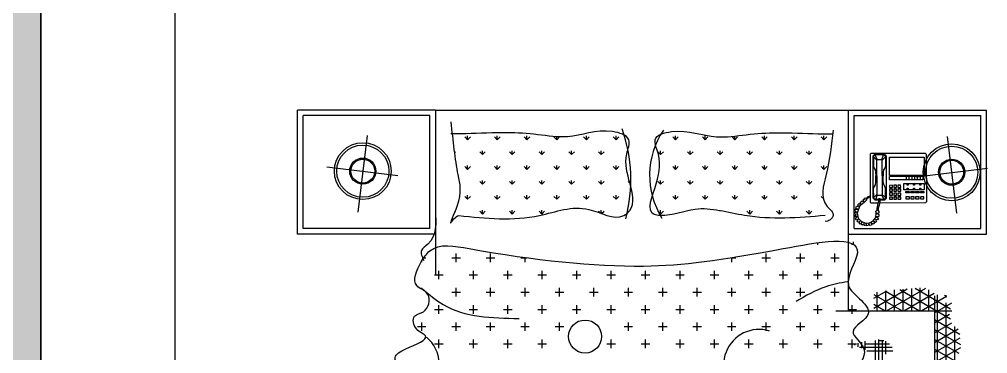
# Model space of a CAD drawing. Header units: millimetres. Extents: x 1787 to 68324, y 1435 to 30835.
# Drawn here: x 5438 to 8952, y 16277 to 17491 of the extents above; entities that cross this region are included whole.
import ezdxf

# ---------------------------------------------------------------- set-up
doc = ezdxf.new("R2010")
doc.units = ezdxf.units.MM
doc.layers.add('www.cad-blocks.net', color=7, linetype='Continuous')

# ---------------------------------------------------------------- blocks, each defined once
blk = doc.blocks.new('A$C200C7901')
for p, q in [((0, 1.8834), (0, 2.3334)), ((0.5, 2.3334), (0, 2.3334)), ((0.5, 2.3334), (0.5, 1.7369)), ((0.5, 2.3334), (0.5, 1.7369)), ((0.5, 2.3334), (2, 2.3334)), ((2, 2.3334), (2.5, 2.3334)), ((2, 1.6055), (2, 2.3334)), ((2.5, 1.8834), (2.5, 2.3334)), ((0.9943, 2.1721), (0.9842, 2.1822)), ((0.9943, 2.1721), (0.9842, 2.1822)), ((1.3176, 2.1721), (1.3075, 2.1822)), ((1.3176, 2.1721), (1.3075, 2.1822)), ((0.9943, 2.0643), (0.9842, 2.0744)), ((0.9943, 2.0643), (0.9842, 2.0744)), ((1.206, 2.0681), (1.1997, 2.0744)), ((1.206, 2.0681), (1.1997, 2.0744)), ((0.5701, 1.9635), (0.5733, 1.9666)), ((0.5701, 1.9635), (0.5733, 1.9666)), ((1.2019, 1.9645), (1.1997, 1.9666)), ((1.2019, 1.9645), (1.1997, 1.9666)), ((0.5, 1.8834), (0, 1.8834)), ((2, 1.8834), (2.5, 1.8834)), ((2.0129, 1.8445), (2.0129, 1.849)), ((2.0129, 1.8445), (2.0129, 1.849)), ((2.0171, 1.8467), (2.0171, 1.8556)), ((2.0171, 1.8467), (2.0171, 1.8556)), ((0.458, 1.7977), (0.466, 1.7977)), ((0.458, 1.7977), (0.466, 1.7977)), ((0.4504, 1.782), (0.4504, 1.7863)), ((0.4504, 1.782), (0.4504, 1.7863)), ((1.1222, 1.7352), (1.1535, 1.7352)), ((1.1379, 1.7195), (1.1379, 1.7508)), ((1.9972, 1.7352), (2.0027, 1.7352)), ((1.9972, 1.7352), (2.0027, 1.7352)), ((2, 1.6963), (2, 1.7248)), ((2, 1.6963), (2, 1.7248)), ((0.4504, 1.6834), (0.4504, 1.6883)), ((0.4504, 1.6834), (0.4504, 1.6883)), ((0.4656, 1.6727), (0.466, 1.6727)), ((0.4656, 1.6727), (0.466, 1.6727)), ((0.5597, 1.6727), (0.591, 1.6727)), ((0.5597, 1.6727), (0.591, 1.6727)), ((2.3121, 1.6596), (2.3121, 0.0201)), ((1.0129, 1.5945), (1.0129, 1.6258)), ((1.0129, 1.5945), (1.0129, 1.6258)), ((1.9533, 1.6055), (2.3741, 1.6055)), ((1.9533, 1.6055), (2.3741, 1.6055)), ((0.4347, 1.5477), (0.466, 1.5477)), ((0.4504, 1.532), (0.4504, 1.5633)), ((0.6847, 1.5477), (0.716, 1.5477)), ((1.0754, 1.5625), (1.0754, 1.5633)), ((1.0754, 1.5625), (1.0754, 1.5633))]:
    blk.add_line(p, q)
at = {"linetype": 'ByBlock'}
for p, q in [((0.02, 1.9034), (0.02, 2.3134)), ((0.48, 2.3134), (0.02, 2.3134)), ((0.48, 1.9034), (0.48, 2.3134)), ((2.02, 2.3134), (2.48, 2.3134)), ((2.02, 1.9034), (2.02, 2.3134)), ((2.48, 1.9034), (2.48, 2.3134)), ((0.2524, 2.2412), (0.2186, 1.9635)), ((0.6171, 2.2259), (0.607, 2.236)), ((0.6171, 2.2259), (0.607, 2.236)), ((0.6171, 2.2259), (0.6171, 2.2402)), ((0.6171, 2.2259), (0.6171, 2.2402)), ((0.6171, 2.2259), (0.6272, 2.236)), ((0.6171, 2.2259), (0.6272, 2.236)), ((0.7249, 2.2259), (0.7148, 2.236)), ((0.7249, 2.2259), (0.7148, 2.236)), ((0.7249, 2.2259), (0.7249, 2.2402)), ((0.7249, 2.2259), (0.7249, 2.2402)), ((0.7249, 2.2259), (0.735, 2.236)), ((0.7249, 2.2259), (0.735, 2.236)), ((0.8326, 2.2259), (0.8225, 2.236)), ((0.8326, 2.2259), (0.8225, 2.236)), ((0.8326, 2.2259), (0.8326, 2.2402)), ((0.8326, 2.2259), (0.8326, 2.2402)), ((0.8326, 2.2259), (0.8427, 2.236)), ((0.8326, 2.2259), (0.8427, 2.236)), ((0.9404, 2.2259), (0.9303, 2.236)), ((0.9404, 2.2259), (0.9303, 2.236)), ((0.9404, 2.2259), (0.9404, 2.2369)), ((0.9404, 2.2259), (0.9404, 2.2369)), ((0.9404, 2.2259), (0.9505, 2.236)), ((0.9404, 2.2259), (0.9505, 2.236)), ((1.0482, 2.2259), (1.0381, 2.236)), ((1.0482, 2.2259), (1.0381, 2.236)), ((1.0482, 2.2259), (1.0482, 2.2402)), ((1.0482, 2.2259), (1.0482, 2.2402)), ((1.0482, 2.2259), (1.0583, 2.236)), ((1.0482, 2.2259), (1.0583, 2.236)), ((1.1559, 2.2259), (1.1458, 2.236)), ((1.1559, 2.2259), (1.1458, 2.236)), ((1.1559, 2.2259), (1.1559, 2.2402)), ((1.1559, 2.2259), (1.1559, 2.2402)), ((1.1559, 2.2259), (1.166, 2.236)), ((1.1559, 2.2259), (1.166, 2.236)), ((1.3714, 2.2259), (1.3613, 2.236)), ((1.3714, 2.2259), (1.3613, 2.236)), ((1.3714, 2.2259), (1.3714, 2.2402)), ((1.3714, 2.2259), (1.3714, 2.2402)), ((1.3714, 2.2259), (1.3815, 2.236)), ((1.3714, 2.2259), (1.3815, 2.236)), ((1.4792, 2.2259), (1.4691, 2.236)), ((1.4792, 2.2259), (1.4691, 2.236)), ((1.4792, 2.2259), (1.4792, 2.2402)), ((1.4792, 2.2259), (1.4792, 2.2402)), ((1.4792, 2.2259), (1.4893, 2.236)), ((1.4792, 2.2259), (1.4893, 2.236)), ((1.587, 2.2259), (1.5769, 2.236)), ((1.587, 2.2259), (1.5769, 2.236)), ((1.587, 2.2259), (1.587, 2.2393)), ((1.587, 2.2259), (1.587, 2.2393)), ((1.587, 2.2259), (1.5971, 2.236)), ((1.587, 2.2259), (1.5971, 2.236)), ((1.6947, 2.2259), (1.6846, 2.236)), ((1.6947, 2.2259), (1.6846, 2.236)), ((1.6947, 2.2259), (1.6947, 2.2402)), ((1.6947, 2.2259), (1.6947, 2.2402)), ((1.6947, 2.2259), (1.7048, 2.236)), ((1.6947, 2.2259), (1.7048, 2.236)), ((1.8025, 2.2259), (1.7924, 2.236)), ((1.8025, 2.2259), (1.7924, 2.236)), ((1.8025, 2.2259), (1.8025, 2.2402)), ((1.8025, 2.2259), (1.8025, 2.2402)), ((1.8025, 2.2259), (1.8126, 2.236)), ((1.8025, 2.2259), (1.8126, 2.236)), ((1.9103, 2.2259), (1.9002, 2.236)), ((1.9103, 2.2259), (1.9002, 2.236)), ((1.9103, 2.2259), (1.9103, 2.2402)), ((1.9103, 2.2259), (1.9103, 2.2402)), ((1.9103, 2.2259), (1.9204, 2.236)), ((1.9103, 2.2259), (1.9204, 2.236)), ((2.3581, 2.2373), (2.3919, 1.9595)), ((0.5692, 2.178), (0.5733, 2.1822)), ((0.5692, 2.178), (0.5733, 2.1822)), ((0.671, 2.1721), (0.6609, 2.1822)), ((0.671, 2.1721), (0.6609, 2.1822)), ((0.671, 2.172), (0.671, 2.1863)), ((0.671, 2.172), (0.671, 2.1863)), ((0.671, 2.1721), (0.6811, 2.1822)), ((0.671, 2.1721), (0.6811, 2.1822)), ((0.7787, 2.1721), (0.7686, 2.1822)), ((0.7787, 2.1721), (0.7686, 2.1822)), ((0.7787, 2.172), (0.7787, 2.1863)), ((0.7787, 2.172), (0.7787, 2.1863)), ((0.7787, 2.1721), (0.7889, 2.1822)), ((0.7787, 2.1721), (0.7889, 2.1822)), ((0.8865, 2.1721), (0.8764, 2.1822)), ((0.8865, 2.1721), (0.8764, 2.1822)), ((0.8865, 2.172), (0.8865, 2.1863)), ((0.8865, 2.172), (0.8865, 2.1863)), ((0.8865, 2.1721), (0.8966, 2.1822)), ((0.8865, 2.1721), (0.8966, 2.1822)), ((0.9943, 2.172), (0.9943, 2.1863)), ((0.9943, 2.172), (0.9943, 2.1863)), ((0.9943, 2.1721), (1.0044, 2.1822)), ((0.9943, 2.1721), (1.0044, 2.1822)), ((1.102, 2.1721), (1.0919, 2.1822)), ((1.102, 2.1721), (1.0919, 2.1822)), ((1.102, 2.172), (1.102, 2.1863)), ((1.102, 2.172), (1.102, 2.1863)), ((1.102, 2.1721), (1.1121, 2.1822)), ((1.102, 2.1721), (1.1121, 2.1822)), ((1.3176, 2.172), (1.3176, 2.1863)), ((1.3176, 2.172), (1.3176, 2.1863)), ((1.3176, 2.1721), (1.3277, 2.1822)), ((1.3176, 2.1721), (1.3277, 2.1822)), ((1.4253, 2.1721), (1.4152, 2.1822)), ((1.4253, 2.1721), (1.4152, 2.1822)), ((1.4253, 2.172), (1.4253, 2.1863)), ((1.4253, 2.172), (1.4253, 2.1863)), ((1.4253, 2.1721), (1.4354, 2.1822)), ((1.4253, 2.1721), (1.4354, 2.1822)), ((1.5331, 2.1721), (1.523, 2.1822)), ((1.5331, 2.1721), (1.523, 2.1822)), ((1.5331, 2.172), (1.5331, 2.1863)), ((1.5331, 2.172), (1.5331, 2.1863)), ((1.5331, 2.1721), (1.5432, 2.1822)), ((1.5331, 2.1721), (1.5432, 2.1822)), ((1.6409, 2.1721), (1.6308, 2.1822)), ((1.6409, 2.1721), (1.6308, 2.1822)), ((1.6408, 2.172), (1.6408, 2.1863)), ((1.6408, 2.172), (1.6408, 2.1863)), ((1.6409, 2.1721), (1.651, 2.1822)), ((1.6409, 2.1721), (1.651, 2.1822)), ((1.7486, 2.1721), (1.7385, 2.1822)), ((1.7486, 2.1721), (1.7385, 2.1822)), ((1.7486, 2.172), (1.7486, 2.1863)), ((1.7486, 2.172), (1.7486, 2.1863)), ((1.7486, 2.1721), (1.7587, 2.1822)), ((1.7486, 2.1721), (1.7587, 2.1822)), ((1.8564, 2.1721), (1.8463, 2.1822)), ((1.8564, 2.1721), (1.8463, 2.1822)), ((1.8564, 2.172), (1.8564, 2.1863)), ((1.8564, 2.172), (1.8564, 2.1863)), ((1.8564, 2.1721), (1.8665, 2.1822)), ((1.8564, 2.1721), (1.8665, 2.1822)), ((2.0802, 2.176), (2.0777, 2.1734)), ((2.0777, 2.1734), (2.0783, 1.9999)), ((2.2789, 2.1766), (2.0802, 2.176)), ((2.0941, 2.1722), (2.0878, 2.1659)), ((2.0878, 2.1659), (2.0883, 2.015)), ((2.0915, 2.1685), (2.0903, 2.1634)), ((2.0903, 2.1634), (2.1017, 2.1521)), ((2.0903, 2.1634), (2.0904, 2.1295)), ((2.0966, 2.171), (2.0915, 2.1685)), ((2.1318, 2.1724), (2.0941, 2.1722)), ((2.1267, 2.1711), (2.0966, 2.171)), ((2.1029, 2.1547), (2.0966, 2.171)), ((2.1017, 2.1521), (2.1029, 2.1547)), ((2.1019, 2.0956), (2.1017, 2.1521)), ((2.1029, 2.1547), (2.1205, 2.1547)), ((2.1205, 2.1547), (2.1267, 2.1711)), ((2.1218, 2.1522), (2.1205, 2.1547)), ((2.1331, 2.1636), (2.1218, 2.1522)), ((2.122, 2.0956), (2.1218, 2.1522)), ((2.1267, 2.1711), (2.1318, 2.1686)), ((2.1368, 2.1661), (2.1318, 2.1724)), ((2.1318, 2.1686), (2.1331, 2.1636)), ((2.1331, 2.1636), (2.1332, 2.1296)), ((2.1373, 2.014), (2.1368, 2.1661)), ((2.1481, 2.1624), (2.2739, 2.1628)), ((2.1484, 2.0957), (2.1481, 2.1624)), ((2.2739, 2.1628), (2.2741, 2.0961)), ((2.2789, 2.1766), (2.2814, 2.1741)), ((2.2814, 2.1741), (2.282, 2.0006)), ((0.3641, 2.0951), (0.1061, 2.1268)), ((0.6171, 2.1182), (0.607, 2.1283)), ((0.6171, 2.1182), (0.607, 2.1283)), ((0.6171, 2.1182), (0.6171, 2.1325)), ((0.6171, 2.1182), (0.6171, 2.1325)), ((0.6171, 2.1182), (0.6272, 2.1283)), ((0.6171, 2.1182), (0.6272, 2.1283)), ((0.7249, 2.1182), (0.7148, 2.1283)), ((0.7249, 2.1182), (0.7148, 2.1283)), ((0.7249, 2.1182), (0.7249, 2.1325)), ((0.7249, 2.1182), (0.7249, 2.1325)), ((0.7249, 2.1182), (0.735, 2.1283)), ((0.7249, 2.1182), (0.735, 2.1283)), ((0.8326, 2.1182), (0.8225, 2.1283)), ((0.8326, 2.1182), (0.8225, 2.1283)), ((0.8326, 2.1182), (0.8326, 2.1325)), ((0.8326, 2.1182), (0.8326, 2.1325)), ((0.8326, 2.1182), (0.8427, 2.1283)), ((0.8326, 2.1182), (0.8427, 2.1283)), ((0.9404, 2.1182), (0.9303, 2.1283)), ((0.9404, 2.1182), (0.9303, 2.1283)), ((0.9404, 2.1182), (0.9404, 2.1325)), ((0.9404, 2.1182), (0.9404, 2.1325)), ((0.9404, 2.1182), (0.9505, 2.1283)), ((0.9404, 2.1182), (0.9505, 2.1283)), ((1.0482, 2.1182), (1.0381, 2.1283)), ((1.0482, 2.1182), (1.0381, 2.1283)), ((1.0482, 2.1182), (1.0482, 2.1325)), ((1.0482, 2.1182), (1.0482, 2.1325)), ((1.0482, 2.1182), (1.0583, 2.1283)), ((1.0482, 2.1182), (1.0583, 2.1283)), ((1.1559, 2.1182), (1.1458, 2.1283)), ((1.1559, 2.1182), (1.1458, 2.1283)), ((1.1559, 2.1182), (1.1559, 2.1325)), ((1.1559, 2.1182), (1.1559, 2.1325)), ((1.1559, 2.1182), (1.166, 2.1283)), ((1.1559, 2.1182), (1.166, 2.1283)), ((1.3714, 2.1182), (1.3613, 2.1283)), ((1.3714, 2.1182), (1.3613, 2.1283)), ((1.3714, 2.1182), (1.3714, 2.1325)), ((1.3714, 2.1182), (1.3714, 2.1325)), ((1.3714, 2.1182), (1.3815, 2.1283)), ((1.3714, 2.1182), (1.3815, 2.1283)), ((1.4792, 2.1182), (1.4691, 2.1283)), ((1.4792, 2.1182), (1.4691, 2.1283)), ((1.4792, 2.1182), (1.4792, 2.1325)), ((1.4792, 2.1182), (1.4792, 2.1325)), ((1.4792, 2.1182), (1.4893, 2.1283)), ((1.4792, 2.1182), (1.4893, 2.1283)), ((1.587, 2.1182), (1.5769, 2.1283)), ((1.587, 2.1182), (1.5769, 2.1283)), ((1.587, 2.1182), (1.587, 2.1325)), ((1.587, 2.1182), (1.587, 2.1325)), ((1.587, 2.1182), (1.5971, 2.1283)), ((1.587, 2.1182), (1.5971, 2.1283)), ((1.6947, 2.1182), (1.6846, 2.1283)), ((1.6947, 2.1182), (1.6846, 2.1283)), ((1.6947, 2.1182), (1.6947, 2.1325)), ((1.6947, 2.1182), (1.6947, 2.1325)), ((1.6947, 2.1182), (1.7048, 2.1283)), ((1.6947, 2.1182), (1.7048, 2.1283)), ((1.8025, 2.1182), (1.7924, 2.1283)), ((1.8025, 2.1182), (1.7924, 2.1283)), ((1.8025, 2.1182), (1.8025, 2.1325)), ((1.8025, 2.1182), (1.8025, 2.1325)), ((1.8025, 2.1182), (1.8126, 2.1283)), ((1.8025, 2.1182), (1.8126, 2.1283)), ((1.9103, 2.1182), (1.9002, 2.1283)), ((1.9103, 2.1182), (1.9002, 2.1283)), ((1.9103, 2.1182), (1.9103, 2.1325)), ((1.9103, 2.1182), (1.9103, 2.1325)), ((1.9103, 2.1182), (1.9204, 2.1283)), ((1.9103, 2.1182), (1.9204, 2.1283)), ((2.0904, 2.1295), (2.093, 2.1232)), ((2.093, 2.1232), (2.0968, 2.1169)), ((2.0968, 2.1169), (2.098, 2.1081)), ((2.1269, 2.117), (2.1257, 2.1082)), ((2.1307, 2.1233), (2.1269, 2.117)), ((2.1332, 2.1296), (2.1307, 2.1233)), ((2.2464, 2.0911), (2.5044, 2.1228)), ((0.671, 2.0643), (0.6609, 2.0744)), ((0.671, 2.0643), (0.6609, 2.0744)), ((0.671, 2.0643), (0.671, 2.0786)), ((0.671, 2.0643), (0.671, 2.0786)), ((0.671, 2.0643), (0.6811, 2.0744)), ((0.671, 2.0643), (0.6811, 2.0744)), ((0.7787, 2.0643), (0.7686, 2.0744)), ((0.7787, 2.0643), (0.7686, 2.0744)), ((0.7787, 2.0643), (0.7787, 2.0786)), ((0.7787, 2.0643), (0.7787, 2.0786)), ((0.7787, 2.0643), (0.7889, 2.0744)), ((0.7787, 2.0643), (0.7889, 2.0744)), ((0.8865, 2.0643), (0.8764, 2.0744)), ((0.8865, 2.0643), (0.8764, 2.0744)), ((0.8865, 2.0643), (0.8865, 2.0786)), ((0.8865, 2.0643), (0.8865, 2.0786)), ((0.8865, 2.0643), (0.8966, 2.0744)), ((0.8865, 2.0643), (0.8966, 2.0744)), ((0.9943, 2.0643), (0.9943, 2.0786)), ((0.9943, 2.0643), (0.9943, 2.0786)), ((0.9943, 2.0643), (1.0044, 2.0744)), ((0.9943, 2.0643), (1.0044, 2.0744)), ((1.102, 2.0643), (1.0919, 2.0744)), ((1.102, 2.0643), (1.0919, 2.0744)), ((1.102, 2.0643), (1.102, 2.0786)), ((1.102, 2.0643), (1.102, 2.0786)), ((1.102, 2.0643), (1.1121, 2.0744)), ((1.102, 2.0643), (1.1121, 2.0744)), ((1.3176, 2.0643), (1.3075, 2.0744)), ((1.3176, 2.0643), (1.3075, 2.0744)), ((1.3176, 2.0643), (1.3176, 2.0786)), ((1.3176, 2.0643), (1.3176, 2.0786)), ((1.3176, 2.0643), (1.3277, 2.0744)), ((1.3176, 2.0643), (1.3277, 2.0744)), ((1.4253, 2.0643), (1.4152, 2.0744)), ((1.4253, 2.0643), (1.4152, 2.0744)), ((1.4253, 2.0643), (1.4253, 2.0786)), ((1.4253, 2.0643), (1.4253, 2.0786)), ((1.4253, 2.0643), (1.4354, 2.0744)), ((1.4253, 2.0643), (1.4354, 2.0744)), ((1.5331, 2.0643), (1.523, 2.0744)), ((1.5331, 2.0643), (1.523, 2.0744)), ((1.5331, 2.0643), (1.5331, 2.0786)), ((1.5331, 2.0643), (1.5331, 2.0786)), ((1.5331, 2.0643), (1.5432, 2.0744)), ((1.5331, 2.0643), (1.5432, 2.0744)), ((1.6409, 2.0643), (1.6308, 2.0744)), ((1.6409, 2.0643), (1.6308, 2.0744)), ((1.6408, 2.0643), (1.6408, 2.0786)), ((1.6408, 2.0643), (1.6408, 2.0786)), ((1.6409, 2.0643), (1.651, 2.0744)), ((1.6409, 2.0643), (1.651, 2.0744)), ((1.7486, 2.0643), (1.7385, 2.0744)), ((1.7486, 2.0643), (1.7385, 2.0744)), ((1.7486, 2.0643), (1.7486, 2.0786)), ((1.7486, 2.0643), (1.7486, 2.0786)), ((1.7486, 2.0643), (1.7587, 2.0744)), ((1.7486, 2.0643), (1.7587, 2.0744)), ((1.8564, 2.0643), (1.8463, 2.0744)), ((1.8564, 2.0643), (1.8463, 2.0744)), ((1.8564, 2.0643), (1.8564, 2.0786)), ((1.8564, 2.0643), (1.8564, 2.0786)), ((1.8564, 2.0643), (1.8665, 2.0744)), ((1.8564, 2.0643), (1.8665, 2.0744)), ((2.098, 2.1081), (2.0981, 2.0956)), ((2.0982, 2.0717), (2.0981, 2.0956)), ((2.1019, 2.0956), (2.1021, 2.0277)), ((2.122, 2.0956), (2.1222, 2.0277)), ((2.1257, 2.1082), (2.1257, 2.0956)), ((2.1258, 2.0718), (2.1257, 2.0956)), ((2.2741, 2.0961), (2.1484, 2.0957)), ((2.1484, 2.0932), (2.2691, 2.0936)), ((2.1484, 2.0806), (2.1484, 2.0932)), ((2.2691, 2.081), (2.1484, 2.0806)), ((2.2087, 2.0934), (2.2088, 2.0808)), ((2.2188, 2.0934), (2.2188, 2.0809)), ((2.2288, 2.0935), (2.2289, 2.0809)), ((2.2389, 2.0935), (2.239, 2.0809)), ((2.249, 2.0935), (2.249, 2.081)), ((2.259, 2.0936), (2.2591, 2.081)), ((2.2691, 2.0936), (2.2691, 2.081)), ((2.0907, 2.0503), (2.0932, 2.0566)), ((2.0908, 2.0163), (2.0907, 2.0503)), ((2.0932, 2.0566), (2.0969, 2.0629)), ((2.0969, 2.0629), (2.0982, 2.0717)), ((2.1271, 2.063), (2.1258, 2.0718)), ((2.1309, 2.0567), (2.1271, 2.063)), ((2.1334, 2.0504), (2.1309, 2.0567)), ((2.1336, 2.0165), (2.1334, 2.0504)), ((2.1586, 2.0606), (2.1485, 2.0605)), ((2.1485, 2.0605), (2.1485, 2.053)), ((2.1485, 2.053), (2.1586, 2.053)), ((2.1485, 2.0467), (2.1486, 2.0391)), ((2.1586, 2.0467), (2.1485, 2.0467)), ((2.1486, 2.0391), (2.1586, 2.0392)), ((2.1586, 2.053), (2.1586, 2.0606)), ((2.1586, 2.0392), (2.1586, 2.0467)), ((2.1636, 2.0606), (2.1636, 2.053)), ((2.1736, 2.0606), (2.1636, 2.0606)), ((2.1636, 2.053), (2.1737, 2.0531)), ((2.1737, 2.0468), (2.1636, 2.0467)), ((2.1636, 2.0467), (2.1637, 2.0392)), ((2.1637, 2.0392), (2.1737, 2.0392)), ((2.1737, 2.0531), (2.1736, 2.0606)), ((2.1737, 2.0392), (2.1737, 2.0468)), ((2.1887, 2.0607), (2.1787, 2.0606)), ((2.1787, 2.0606), (2.1787, 2.0531)), ((2.1787, 2.0531), (2.1888, 2.0531)), ((2.1787, 2.0468), (2.1787, 2.0392)), ((2.1888, 2.0468), (2.1787, 2.0468)), ((2.1787, 2.0392), (2.1888, 2.0393)), ((2.1888, 2.0531), (2.1887, 2.0607)), ((2.1888, 2.0393), (2.1888, 2.0468)), ((2.2, 2.067), (2.2742, 2.0672)), ((2.2001, 2.0443), (2.2, 2.067)), ((2.2743, 2.0446), (2.2001, 2.0443)), ((2.2126, 2.0645), (2.2164, 2.0645)), ((2.2126, 2.0607), (2.2126, 2.0645)), ((2.2164, 2.0607), (2.2126, 2.0607)), ((2.2126, 2.0507), (2.2164, 2.0507)), ((2.2127, 2.0469), (2.2126, 2.0507)), ((2.2164, 2.0469), (2.2127, 2.0469)), ((2.2164, 2.0645), (2.2164, 2.0607)), ((2.2164, 2.0507), (2.2164, 2.0469)), ((2.2352, 2.0646), (2.239, 2.0646)), ((2.2352, 2.0608), (2.2352, 2.0646)), ((2.239, 2.0608), (2.2352, 2.0608)), ((2.2353, 2.0508), (2.2391, 2.0508)), ((2.2353, 2.047), (2.2353, 2.0508)), ((2.2391, 2.047), (2.2353, 2.047)), ((2.239, 2.0646), (2.239, 2.0608)), ((2.2391, 2.0508), (2.2391, 2.047)), ((2.2429, 2.0332), (2.2429, 2.0382)), ((2.2429, 2.0382), (2.2554, 2.0382)), ((2.2554, 2.0382), (2.2555, 2.0332)), ((2.2579, 2.0609), (2.2579, 2.0647)), ((2.2579, 2.0647), (2.2616, 2.0647)), ((2.2616, 2.0609), (2.2579, 2.0609)), ((2.2579, 2.0508), (2.2617, 2.0508)), ((2.2579, 2.0471), (2.2579, 2.0508)), ((2.2617, 2.0471), (2.2579, 2.0471)), ((2.2605, 2.0332), (2.2605, 2.0383)), ((2.2605, 2.0383), (2.273, 2.0383)), ((2.2616, 2.0647), (2.2616, 2.0609)), ((2.2617, 2.0508), (2.2617, 2.0471)), ((2.273, 2.0383), (2.2731, 2.0333)), ((2.2742, 2.0672), (2.2743, 2.0446)), ((0.6171, 2.0104), (0.607, 2.0205)), ((0.6171, 2.0104), (0.607, 2.0205)), ((0.6171, 2.0104), (0.6171, 2.0247)), ((0.6171, 2.0104), (0.6171, 2.0247)), ((0.6171, 2.0104), (0.6272, 2.0205)), ((0.6171, 2.0104), (0.6272, 2.0205)), ((0.7249, 2.0104), (0.7148, 2.0205)), ((0.7249, 2.0104), (0.7148, 2.0205)), ((0.7249, 2.0104), (0.7249, 2.0247)), ((0.7249, 2.0104), (0.7249, 2.0247)), ((0.7249, 2.0104), (0.735, 2.0205)), ((0.7249, 2.0104), (0.735, 2.0205)), ((0.8326, 2.0104), (0.8225, 2.0205)), ((0.8326, 2.0104), (0.8225, 2.0205)), ((0.8326, 2.0104), (0.8326, 2.0247)), ((0.8326, 2.0104), (0.8326, 2.0247)), ((0.8326, 2.0104), (0.8427, 2.0205)), ((0.8326, 2.0104), (0.8427, 2.0205)), ((0.9404, 2.0104), (0.9303, 2.0205)), ((0.9404, 2.0104), (0.9303, 2.0205)), ((0.9404, 2.0104), (0.9404, 2.0247)), ((0.9404, 2.0104), (0.9404, 2.0247)), ((0.9404, 2.0104), (0.9505, 2.0205)), ((0.9404, 2.0104), (0.9505, 2.0205)), ((1.0482, 2.0104), (1.0381, 2.0205)), ((1.0482, 2.0104), (1.0381, 2.0205)), ((1.0482, 2.0104), (1.0482, 2.0247)), ((1.0482, 2.0104), (1.0482, 2.0247)), ((1.0482, 2.0104), (1.0583, 2.0205)), ((1.0482, 2.0104), (1.0583, 2.0205)), ((1.1559, 2.0104), (1.1458, 2.0205)), ((1.1559, 2.0104), (1.1458, 2.0205)), ((1.1559, 2.0104), (1.1559, 2.0247)), ((1.1559, 2.0104), (1.1559, 2.0247)), ((1.1559, 2.0104), (1.166, 2.0205)), ((1.1559, 2.0104), (1.166, 2.0205)), ((1.3714, 2.0104), (1.3613, 2.0205)), ((1.3714, 2.0104), (1.3613, 2.0205)), ((1.3714, 2.0104), (1.3714, 2.0247)), ((1.3714, 2.0104), (1.3714, 2.0247)), ((1.3714, 2.0104), (1.3815, 2.0205)), ((1.3714, 2.0104), (1.3815, 2.0205)), ((1.4792, 2.0104), (1.4691, 2.0205)), ((1.4792, 2.0104), (1.4691, 2.0205)), ((1.4792, 2.0104), (1.4792, 2.0247)), ((1.4792, 2.0104), (1.4792, 2.0247)), ((1.4792, 2.0104), (1.4893, 2.0205)), ((1.4792, 2.0104), (1.4893, 2.0205)), ((1.587, 2.0104), (1.5769, 2.0205)), ((1.587, 2.0104), (1.5769, 2.0205)), ((1.587, 2.0104), (1.587, 2.0247)), ((1.587, 2.0104), (1.587, 2.0247)), ((1.587, 2.0104), (1.5971, 2.0205)), ((1.587, 2.0104), (1.5971, 2.0205)), ((1.6947, 2.0104), (1.6846, 2.0205)), ((1.6947, 2.0104), (1.6846, 2.0205)), ((1.6947, 2.0104), (1.6947, 2.0247)), ((1.6947, 2.0104), (1.6947, 2.0247)), ((1.6947, 2.0104), (1.7048, 2.0205)), ((1.6947, 2.0104), (1.7048, 2.0205)), ((1.8025, 2.0104), (1.7924, 2.0205)), ((1.8025, 2.0104), (1.7924, 2.0205)), ((1.8025, 2.0104), (1.8025, 2.0247)), ((1.8025, 2.0104), (1.8025, 2.0247)), ((1.8025, 2.0104), (1.8126, 2.0205)), ((1.8025, 2.0104), (1.8126, 2.0205)), ((1.9068, 2.0139), (1.9002, 2.0205)), ((1.9068, 2.0139), (1.9002, 2.0205)), ((2.0431, 1.999), (2.0488, 2.0046)), ((2.0488, 2.0046), (2.0557, 2.0011)), ((2.053, 2.0084), (2.0563, 2.0119)), ((2.0557, 2.0011), (2.053, 2.0084)), ((2.0663, 2.0077), (2.0561, 1.9986)), ((2.0563, 2.0119), (2.0594, 2.0095)), ((2.0576, 2.0133), (2.0598, 2.0155)), ((2.0594, 2.0095), (2.0576, 2.0133)), ((2.0598, 2.0155), (2.0645, 2.0137)), ((2.0663, 2.0102), (2.0636, 2.0104)), ((2.0636, 2.0104), (2.0663, 2.0077)), ((2.0645, 2.0137), (2.0671, 2.0162)), ((2.0676, 2.012), (2.0663, 2.0102)), ((2.0671, 2.0162), (2.0707, 2.0197)), ((2.0727, 2.016), (2.0676, 2.012)), ((2.0707, 2.0197), (2.0782, 2.0226)), ((2.0782, 2.0175), (2.0727, 2.016)), ((2.0883, 2.015), (2.0946, 2.0075)), ((2.0908, 2.0163), (2.1021, 2.0277)), ((2.0921, 2.0113), (2.0908, 2.0163)), ((2.0971, 2.0088), (2.0921, 2.0113)), ((2.0946, 2.0075), (2.1093, 2.0076)), ((2.1034, 2.0252), (2.0971, 2.0088)), ((2.1094, 2.0088), (2.0971, 2.0088)), ((2.1021, 2.0277), (2.1034, 2.0252)), ((2.1034, 2.0252), (2.121, 2.0252)), ((2.109, 2.0025), (2.1097, 2.0126)), ((2.1097, 2.0126), (2.1135, 2.0126)), ((2.1135, 2.0126), (2.1133, 2.0018)), ((2.1273, 2.0089), (2.1134, 2.0088)), ((2.1134, 2.0076), (2.1311, 2.0077)), ((2.1222, 2.0277), (2.121, 2.0252)), ((2.121, 2.0252), (2.1273, 2.0089)), ((2.1336, 2.0165), (2.1222, 2.0277)), ((2.1273, 2.0089), (2.1323, 2.0114)), ((2.1311, 2.0077), (2.1373, 2.014)), ((2.1323, 2.0114), (2.1336, 2.0165)), ((2.1586, 2.0329), (2.1486, 2.0329)), ((2.1486, 2.0329), (2.1486, 2.0253)), ((2.1486, 2.0253), (2.1587, 2.0253)), ((2.1587, 2.0178), (2.1486, 2.0178)), ((2.1486, 2.0178), (2.1487, 2.0102)), ((2.1487, 2.0102), (2.1587, 2.0103)), ((2.1587, 2.0253), (2.1586, 2.0329)), ((2.1587, 2.0103), (2.1587, 2.0178)), ((2.1637, 2.0317), (2.1637, 2.0241)), ((2.1737, 2.0317), (2.1637, 2.0317)), ((2.1637, 2.0241), (2.1738, 2.0241)), ((2.1738, 2.0179), (2.1637, 2.0178)), ((2.1637, 2.0178), (2.1638, 2.0103)), ((2.1638, 2.0103), (2.1738, 2.0103)), ((2.1738, 2.0241), (2.1737, 2.0317)), ((2.1738, 2.0103), (2.1738, 2.0179)), ((2.1788, 2.0317), (2.1788, 2.0242)), ((2.1888, 2.0317), (2.1788, 2.0317)), ((2.1788, 2.0242), (2.1889, 2.0242)), ((2.1788, 2.0179), (2.1788, 2.0103)), ((2.1889, 2.0179), (2.1788, 2.0179)), ((2.1788, 2.0103), (2.1889, 2.0104)), ((2.1889, 2.0242), (2.1888, 2.0317)), ((2.1889, 2.0104), (2.1889, 2.0179)), ((2.2077, 2.0331), (2.2077, 2.0381)), ((2.2077, 2.0381), (2.2202, 2.0381)), ((2.2203, 2.0331), (2.2077, 2.0331)), ((2.2203, 2.0193), (2.2077, 2.0192)), ((2.2077, 2.0192), (2.2078, 2.0117)), ((2.2078, 2.0117), (2.2203, 2.0117)), ((2.2202, 2.0381), (2.2203, 2.0331)), ((2.2203, 2.0117), (2.2203, 2.0193)), ((2.2253, 2.0381), (2.2378, 2.0382)), ((2.2253, 2.0331), (2.2253, 2.0381)), ((2.2379, 2.0332), (2.2253, 2.0331)), ((2.2379, 2.0193), (2.2253, 2.0193)), ((2.2253, 2.0193), (2.2254, 2.0117)), ((2.2254, 2.0117), (2.2379, 2.0118)), ((2.2378, 2.0382), (2.2379, 2.0332)), ((2.2379, 2.0118), (2.2379, 2.0193)), ((2.2555, 2.0332), (2.2429, 2.0332)), ((2.2555, 2.0194), (2.2429, 2.0193)), ((2.2429, 2.0193), (2.243, 2.0118)), ((2.243, 2.0118), (2.2555, 2.0118)), ((2.2555, 2.0118), (2.2555, 2.0194)), ((2.2731, 2.0333), (2.2605, 2.0332)), ((2.2605, 2.0194), (2.2606, 2.0119)), ((2.2731, 2.0194), (2.2605, 2.0194)), ((2.2606, 2.0119), (2.2731, 2.0119)), ((2.2731, 2.0119), (2.2731, 2.0194)), ((0.671, 1.9565), (0.671, 1.9708)), ((0.671, 1.9565), (0.671, 1.9708)), ((0.7787, 1.9565), (0.7787, 1.9708)), ((0.7787, 1.9565), (0.7787, 1.9708)), ((0.8865, 1.9565), (0.8865, 1.9708)), ((0.8865, 1.9565), (0.8865, 1.9708)), ((1.102, 1.9583), (1.102, 1.9708)), ((1.102, 1.9583), (1.102, 1.9708)), ((1.3176, 1.9565), (1.3176, 1.9708)), ((1.3176, 1.9565), (1.3176, 1.9708)), ((1.4253, 1.9703), (1.4253, 1.9708)), ((1.4253, 1.9703), (1.4253, 1.9708)), ((1.5331, 1.9683), (1.5331, 1.9708)), ((1.5331, 1.9683), (1.5331, 1.9708)), ((1.6408, 1.9565), (1.6408, 1.9708)), ((1.6408, 1.9565), (1.6408, 1.9708)), ((1.7486, 1.9565), (1.7486, 1.9708)), ((1.7486, 1.9565), (1.7486, 1.9708)), ((1.8564, 1.9565), (1.8564, 1.9708)), ((1.8564, 1.9565), (1.8564, 1.9708)), ((2.0234, 1.9686), (2.0251, 1.9745)), ((2.0287, 1.9636), (2.0234, 1.9686)), ((2.0251, 1.9745), (2.0333, 1.9743)), ((2.0259, 1.977), (2.0281, 1.9847)), ((2.0333, 1.9743), (2.0259, 1.977)), ((2.0281, 1.9847), (2.0358, 1.9839)), ((2.0393, 1.984), (2.031, 1.96)), ((2.0338, 1.9895), (2.0386, 1.9946)), ((2.0358, 1.9839), (2.0338, 1.9895)), ((2.0386, 1.9946), (2.0444, 1.9911)), ((2.0561, 1.9986), (2.0396, 1.9844)), ((2.0444, 1.9911), (2.0431, 1.999)), ((2.0783, 1.9999), (2.0808, 1.9974)), ((2.0808, 1.9974), (2.1079, 1.9975)), ((2.0992, 1.9663), (2.1038, 1.9697)), ((2.1035, 1.9763), (2.1042, 1.9824)), ((2.1038, 1.9697), (2.1035, 1.9763)), ((2.1042, 1.9824), (2.1072, 1.9944)), ((2.1076, 1.9704), (2.1068, 1.9689)), ((2.1068, 1.9689), (2.1096, 1.9661)), ((2.1072, 1.9944), (2.109, 2.0025)), ((2.1103, 1.989), (2.1073, 1.9771)), ((2.1073, 1.9771), (2.1076, 1.9704)), ((2.1133, 2.0018), (2.1103, 1.989)), ((2.1123, 1.9975), (2.2795, 1.9981)), ((2.282, 2.0006), (2.2795, 1.9981)), ((0.671, 1.9565), (0.6609, 1.9666)), ((0.671, 1.9565), (0.6609, 1.9666)), ((0.671, 1.9565), (0.6811, 1.9666)), ((0.671, 1.9565), (0.6811, 1.9666)), ((0.7787, 1.9565), (0.7686, 1.9666)), ((0.7787, 1.9565), (0.7686, 1.9666)), ((0.7787, 1.9565), (0.7889, 1.9666)), ((0.7787, 1.9565), (0.7889, 1.9666)), ((0.8865, 1.9565), (0.8764, 1.9666)), ((0.8865, 1.9565), (0.8764, 1.9666)), ((0.8865, 1.9565), (0.8966, 1.9666)), ((0.8865, 1.9565), (0.8966, 1.9666)), ((1.0993, 1.9593), (1.0919, 1.9666)), ((1.0993, 1.9593), (1.0919, 1.9666)), ((1.1033, 1.9578), (1.1121, 1.9666)), ((1.1033, 1.9578), (1.1121, 1.9666)), ((1.3176, 1.9565), (1.3075, 1.9666)), ((1.3176, 1.9565), (1.3075, 1.9666)), ((1.3176, 1.9565), (1.3277, 1.9666)), ((1.3176, 1.9565), (1.3277, 1.9666)), ((1.543, 1.9665), (1.5432, 1.9666)), ((1.543, 1.9665), (1.5432, 1.9666)), ((1.6409, 1.9565), (1.6308, 1.9666)), ((1.6409, 1.9565), (1.6308, 1.9666)), ((1.6409, 1.9565), (1.651, 1.9666)), ((1.6409, 1.9565), (1.651, 1.9666)), ((1.7486, 1.9565), (1.7385, 1.9666)), ((1.7486, 1.9565), (1.7385, 1.9666)), ((1.7486, 1.9565), (1.7587, 1.9666)), ((1.7486, 1.9565), (1.7587, 1.9666)), ((1.8564, 1.9565), (1.8463, 1.9666)), ((1.8564, 1.9565), (1.8463, 1.9666)), ((1.8564, 1.9565), (1.8665, 1.9666)), ((1.8564, 1.9565), (1.8665, 1.9666)), ((2.0206, 1.9572), (2.0218, 1.9635)), ((2.0285, 1.9549), (2.0206, 1.9572)), ((2.0218, 1.9635), (2.0287, 1.9636)), ((2.0219, 1.9511), (2.0285, 1.9549)), ((2.0229, 1.946), (2.0219, 1.9511)), ((2.0308, 1.9462), (2.0229, 1.946)), ((2.0247, 1.9394), (2.0308, 1.9462)), ((2.0268, 1.9343), (2.0247, 1.9394)), ((2.0341, 1.9366), (2.0268, 1.9343)), ((2.0306, 1.9297), (2.0341, 1.9366)), ((2.031, 1.96), (2.0346, 1.9409)), ((2.0346, 1.9409), (2.0459, 1.93)), ((2.0894, 1.9322), (2.099, 1.9444)), ((2.1051, 1.9353), (2.0975, 1.9368)), ((2.0975, 1.9368), (2.1011, 1.9297)), ((2.099, 1.9444), (2.1002, 1.9605)), ((2.1002, 1.9605), (2.0992, 1.9663)), ((2.1094, 1.9475), (2.1013, 1.9467)), ((2.1013, 1.9467), (2.1084, 1.9412)), ((2.1101, 1.96), (2.1028, 1.9587)), ((2.1028, 1.9587), (2.1099, 1.9544)), ((2.1084, 1.9412), (2.1051, 1.9353)), ((2.1099, 1.9544), (2.1094, 1.9475)), ((2.1096, 1.9661), (2.1101, 1.96)), ((0.48, 1.9034), (0.02, 1.9034)), ((2.02, 1.9034), (2.48, 1.9034)), ((2.0339, 1.9267), (2.0306, 1.9297)), ((2.041, 1.9297), (2.0339, 1.9267)), ((2.038, 1.9228), (2.041, 1.9297)), ((2.0421, 1.9193), (2.038, 1.9228)), ((2.0474, 1.9259), (2.0421, 1.9193)), ((2.0459, 1.93), (2.0607, 1.9237)), ((2.0467, 1.9183), (2.0474, 1.9259)), ((2.0508, 1.9163), (2.0467, 1.9183)), ((2.0566, 1.9214), (2.0508, 1.9163)), ((2.0569, 1.9145), (2.0566, 1.9214)), ((2.0617, 1.9133), (2.0569, 1.9145)), ((2.0607, 1.9237), (2.0759, 1.925)), ((2.0645, 1.9214), (2.0617, 1.9133)), ((2.0663, 1.914), (2.0645, 1.9214)), ((2.0706, 1.9146), (2.0663, 1.914)), ((2.0736, 1.9214), (2.0706, 1.9146)), ((2.077, 1.9146), (2.0736, 1.9214)), ((2.0759, 1.925), (2.0894, 1.9322)), ((2.0823, 1.9161), (2.077, 1.9146)), ((2.0876, 1.9195), (2.0815, 1.9245)), ((2.0815, 1.9245), (2.0823, 1.9161)), ((2.0925, 1.9225), (2.0876, 1.9195)), ((2.0973, 1.9251), (2.0914, 1.9294)), ((2.0914, 1.9294), (2.0925, 1.9225)), ((2.1011, 1.9297), (2.0973, 1.9251)), ((1.8879, 1.8445), (1.8879, 1.8523)), ((1.8879, 1.8445), (1.8879, 1.8523)), ((0.5597, 1.7977), (0.591, 1.7977)), ((0.5597, 1.7977), (0.591, 1.7977)), ((0.5754, 1.782), (0.5754, 1.8133)), ((0.5754, 1.782), (0.5754, 1.8133)), ((0.6847, 1.7977), (0.716, 1.7977)), ((0.6847, 1.7977), (0.716, 1.7977)), ((0.7004, 1.782), (0.7004, 1.8133)), ((0.7004, 1.782), (0.7004, 1.8133)), ((0.8097, 1.7977), (0.8331, 1.7977)), ((0.8097, 1.7977), (0.8331, 1.7977)), ((0.8254, 1.782), (0.8254, 1.7987)), ((0.8254, 1.782), (0.8254, 1.7987)), ((1.573, 1.7977), (1.591, 1.7977)), ((1.573, 1.7977), (1.591, 1.7977)), ((1.5754, 1.782), (1.5754, 1.7981)), ((1.5754, 1.782), (1.5754, 1.7981)), ((1.6847, 1.7977), (1.716, 1.7977)), ((1.6847, 1.7977), (1.716, 1.7977)), ((1.7004, 1.782), (1.7004, 1.8133)), ((1.7004, 1.782), (1.7004, 1.8133)), ((1.8097, 1.7977), (1.841, 1.7977)), ((1.8097, 1.7977), (1.841, 1.7977)), ((1.8254, 1.782), (1.8254, 1.8133)), ((1.8254, 1.782), (1.8254, 1.8133)), ((1.9347, 1.7977), (1.966, 1.7977)), ((1.9347, 1.7977), (1.966, 1.7977)), ((1.9504, 1.782), (1.9504, 1.8133)), ((1.9504, 1.782), (1.9504, 1.8133)), ((0.9504, 1.782), (0.9504, 1.7836)), ((0.9504, 1.782), (0.9504, 1.7836)), ((0.4972, 1.7352), (0.5285, 1.7352)), ((0.4972, 1.7352), (0.5285, 1.7352)), ((0.5129, 1.7195), (0.5129, 1.7508)), ((0.5129, 1.7195), (0.5129, 1.7508)), ((0.6222, 1.7352), (0.6535, 1.7352)), ((0.6222, 1.7352), (0.6535, 1.7352)), ((0.6379, 1.7195), (0.6379, 1.7508)), ((0.6379, 1.7195), (0.6379, 1.7508)), ((0.7472, 1.7352), (0.7785, 1.7352)), ((0.7472, 1.7352), (0.7785, 1.7352)), ((0.7629, 1.7195), (0.7629, 1.7508)), ((0.7629, 1.7195), (0.7629, 1.7508)), ((0.8722, 1.7352), (0.9035, 1.7352)), ((0.8722, 1.7352), (0.9035, 1.7352)), ((0.8879, 1.7195), (0.8879, 1.7508)), ((0.8879, 1.7195), (0.8879, 1.7508)), ((0.9972, 1.7352), (1.0285, 1.7352)), ((0.9972, 1.7352), (1.0285, 1.7352)), ((1.0129, 1.7195), (1.0129, 1.7508)), ((1.0129, 1.7195), (1.0129, 1.7508)), ((1.1222, 1.7352), (1.1535, 1.7352)), ((1.1379, 1.7195), (1.1379, 1.7508)), ((1.2472, 1.7352), (1.2785, 1.7352)), ((1.2472, 1.7352), (1.2785, 1.7352)), ((1.2629, 1.7195), (1.2629, 1.7508)), ((1.2629, 1.7195), (1.2629, 1.7508)), ((1.3722, 1.7352), (1.4035, 1.7352)), ((1.3722, 1.7352), (1.4035, 1.7352)), ((1.3879, 1.7195), (1.3879, 1.7508)), ((1.3879, 1.7195), (1.3879, 1.7508)), ((1.4972, 1.7352), (1.5285, 1.7352)), ((1.4972, 1.7352), (1.5285, 1.7352)), ((1.5129, 1.7195), (1.5129, 1.7508)), ((1.5129, 1.7195), (1.5129, 1.7508)), ((1.6222, 1.7352), (1.6535, 1.7352)), ((1.6222, 1.7352), (1.6535, 1.7352)), ((1.6379, 1.7195), (1.6379, 1.7508)), ((1.6379, 1.7195), (1.6379, 1.7508)), ((1.7472, 1.7352), (1.7785, 1.7352)), ((1.7472, 1.7352), (1.7785, 1.7352)), ((1.7629, 1.7195), (1.7629, 1.7508)), ((1.7629, 1.7195), (1.7629, 1.7508)), ((1.8722, 1.7352), (1.9035, 1.7352)), ((1.8722, 1.7352), (1.9035, 1.7352)), ((1.8879, 1.7195), (1.8879, 1.7508)), ((1.8879, 1.7195), (1.8879, 1.7508)), ((0.5754, 1.657), (0.5754, 1.6883)), ((0.5754, 1.657), (0.5754, 1.6883)), ((0.7004, 1.657), (0.7004, 1.6883)), ((0.7004, 1.657), (0.7004, 1.6883)), ((0.8254, 1.657), (0.8254, 1.6883)), ((0.8254, 1.657), (0.8254, 1.6883)), ((0.9504, 1.657), (0.9504, 1.6883)), ((0.9504, 1.657), (0.9504, 1.6883)), ((1.0754, 1.657), (1.0754, 1.6883)), ((1.0754, 1.657), (1.0754, 1.6883)), ((1.2004, 1.657), (1.2004, 1.6883)), ((1.2004, 1.657), (1.2004, 1.6883)), ((1.3254, 1.657), (1.3254, 1.6883)), ((1.3254, 1.657), (1.3254, 1.6883)), ((1.4504, 1.657), (1.4504, 1.6883)), ((1.4504, 1.657), (1.4504, 1.6883)), ((1.5754, 1.657), (1.5754, 1.6883)), ((1.5754, 1.657), (1.5754, 1.6883)), ((1.7004, 1.657), (1.7004, 1.6883)), ((1.7004, 1.657), (1.7004, 1.6883)), ((1.8254, 1.657), (1.8254, 1.6883)), ((1.8254, 1.657), (1.8254, 1.6883)), ((1.9504, 1.657), (1.9504, 1.6883)), ((1.9504, 1.657), (1.9504, 1.6883)), ((2.1377, 1.6055), (2.2798, 1.6876)), ((2.1377, 1.6055), (2.2798, 1.6876)), ((2.2599, 1.6055), (2.2599, 1.688)), ((2.2599, 1.6055), (2.2599, 1.688)), ((0.6847, 1.6727), (0.716, 1.6727)), ((0.6847, 1.6727), (0.716, 1.6727)), ((0.8097, 1.6727), (0.841, 1.6727)), ((0.8097, 1.6727), (0.841, 1.6727)), ((0.9347, 1.6727), (0.966, 1.6727)), ((0.9347, 1.6727), (0.966, 1.6727)), ((1.0597, 1.6727), (1.091, 1.6727)), ((1.0597, 1.6727), (1.091, 1.6727)), ((1.1847, 1.6727), (1.216, 1.6727)), ((1.1847, 1.6727), (1.216, 1.6727)), ((1.3097, 1.6727), (1.341, 1.6727)), ((1.3097, 1.6727), (1.341, 1.6727)), ((1.4347, 1.6727), (1.466, 1.6727)), ((1.4347, 1.6727), (1.466, 1.6727)), ((1.5597, 1.6727), (1.591, 1.6727)), ((1.5597, 1.6727), (1.591, 1.6727)), ((1.6847, 1.6727), (1.716, 1.6727)), ((1.6847, 1.6727), (1.716, 1.6727)), ((1.8097, 1.6727), (1.841, 1.6727)), ((1.8097, 1.6727), (1.841, 1.6727)), ((1.9347, 1.6727), (1.966, 1.6727)), ((1.9347, 1.6727), (1.966, 1.6727)), ((2.0919, 1.6152), (2.2125, 1.6848)), ((2.0919, 1.6152), (2.2125, 1.6848)), ((2.0919, 1.6513), (2.1386, 1.6782)), ((2.0919, 1.6513), (2.1386, 1.6782)), ((2.0919, 1.6649), (2.1946, 1.6055)), ((2.0919, 1.6649), (2.1946, 1.6055)), ((2.1037, 1.6055), (2.1037, 1.673)), ((2.1037, 1.6055), (2.1037, 1.673)), ((2.1327, 1.6773), (2.2571, 1.6055)), ((2.1327, 1.6773), (2.2571, 1.6055)), ((2.1349, 1.6055), (2.1349, 1.6777)), ((2.1349, 1.6055), (2.1349, 1.6777)), ((2.1662, 1.6055), (2.1662, 1.6817)), ((2.1662, 1.6055), (2.1662, 1.6817)), ((2.1854, 1.683), (2.3697, 1.5766)), ((2.1854, 1.683), (2.3697, 1.5766)), ((2.1974, 1.6055), (2.1974, 1.6838)), ((2.1974, 1.6055), (2.1974, 1.6838)), ((2.2002, 1.6055), (2.3109, 1.6694)), ((2.2002, 1.6055), (2.3109, 1.6694)), ((2.2287, 1.6055), (2.2287, 1.6859)), ((2.2287, 1.6055), (2.2287, 1.6859)), ((2.2414, 1.6868), (2.3699, 1.6126)), ((2.2414, 1.6868), (2.3699, 1.6126)), ((2.2627, 1.6055), (2.3551, 1.6589)), ((2.2627, 1.6055), (2.3551, 1.6589)), ((2.2912, 1.6055), (2.2912, 1.6809)), ((2.2912, 1.6055), (2.2912, 1.6809)), ((2.3224, 0.0468), (2.3224, 1.6627)), ((2.3224, 0.0468), (2.3224, 1.6627)), ((2.3476, 1.6616), (2.3547, 1.6575)), ((2.3476, 1.6616), (2.3547, 1.6575)), ((2.3537, 1.6539), (2.3537, 1.6616)), ((2.3537, 1.6539), (2.3537, 1.6616)), ((0.5129, 1.5945), (0.5129, 1.6258)), ((0.5129, 1.5945), (0.5129, 1.6258)), ((0.6379, 1.5945), (0.6379, 1.6258)), ((0.6379, 1.5945), (0.6379, 1.6258)), ((0.7629, 1.5945), (0.7629, 1.6258)), ((0.7629, 1.5945), (0.7629, 1.6258)), ((0.8879, 1.5945), (0.8879, 1.6258)), ((0.8879, 1.5945), (0.8879, 1.6258)), ((1.1379, 1.5945), (1.1379, 1.6258)), ((1.1379, 1.5945), (1.1379, 1.6258)), ((1.2629, 1.5945), (1.2629, 1.6258)), ((1.2629, 1.5945), (1.2629, 1.6258)), ((1.3879, 1.5945), (1.3879, 1.6258)), ((1.3879, 1.5945), (1.3879, 1.6258)), ((1.5129, 1.5945), (1.5129, 1.6258)), ((1.5129, 1.5945), (1.5129, 1.6258)), ((1.6379, 1.5945), (1.6379, 1.6258)), ((1.6379, 1.5945), (1.6379, 1.6258)), ((1.7629, 1.5945), (1.7629, 1.6258)), ((1.7629, 1.5945), (1.7629, 1.6258)), ((1.8879, 1.5945), (1.8879, 1.6258)), ((1.8879, 1.5945), (1.8879, 1.6258)), ((2.0129, 1.5945), (2.0129, 1.6258)), ((2.0129, 1.5945), (2.0129, 1.6258)), ((2.0919, 1.6288), (2.1321, 1.6055)), ((2.0919, 1.6288), (2.1321, 1.6055)), ((2.3121, 1.598), (2.3745, 1.634)), ((2.3121, 1.598), (2.3745, 1.634)), ((2.3537, 0.0056), (2.3537, 1.634)), ((2.3537, 0.0056), (2.3537, 1.634)), ((0.4972, 1.6102), (0.5285, 1.6102)), ((0.4972, 1.6102), (0.5285, 1.6102)), ((0.6222, 1.6102), (0.6535, 1.6102)), ((0.6222, 1.6102), (0.6535, 1.6102)), ((0.7472, 1.6102), (0.7785, 1.6102)), ((0.7472, 1.6102), (0.7785, 1.6102)), ((0.8722, 1.6102), (0.9035, 1.6102)), ((0.8722, 1.6102), (0.9035, 1.6102)), ((0.9972, 1.6102), (1.0285, 1.6102)), ((0.9972, 1.6102), (1.0285, 1.6102)), ((1.1222, 1.6102), (1.1535, 1.6102)), ((1.1222, 1.6102), (1.1535, 1.6102)), ((1.2472, 1.6102), (1.2785, 1.6102)), ((1.2472, 1.6102), (1.2785, 1.6102)), ((1.3722, 1.6102), (1.4035, 1.6102)), ((1.3722, 1.6102), (1.4035, 1.6102)), ((1.4972, 1.6102), (1.5285, 1.6102)), ((1.4972, 1.6102), (1.5285, 1.6102)), ((1.6222, 1.6102), (1.6535, 1.6102)), ((1.6222, 1.6102), (1.6535, 1.6102)), ((1.7472, 1.6102), (1.7785, 1.6102)), ((1.7472, 1.6102), (1.7785, 1.6102)), ((1.8722, 1.6102), (1.9035, 1.6102)), ((1.8722, 1.6102), (1.9035, 1.6102)), ((1.9972, 1.6102), (2.0285, 1.6102)), ((1.9972, 1.6102), (2.0285, 1.6102)), ((2.3121, 1.5619), (2.3654, 1.5926)), ((2.3121, 1.5619), (2.3654, 1.5926)), ((0.4347, 1.5477), (0.466, 1.5477)), ((0.4504, 1.532), (0.4504, 1.5633)), ((0.5597, 1.5477), (0.591, 1.5477)), ((0.5597, 1.5477), (0.591, 1.5477)), ((0.5754, 1.532), (0.5754, 1.5633)), ((0.5754, 1.532), (0.5754, 1.5633)), ((0.6847, 1.5477), (0.716, 1.5477)), ((0.7004, 1.532), (0.7004, 1.5633)), ((0.7004, 1.532), (0.7004, 1.5633)), ((0.8097, 1.5477), (0.841, 1.5477)), ((0.8097, 1.5477), (0.841, 1.5477)), ((0.8254, 1.532), (0.8254, 1.5633)), ((0.8254, 1.532), (0.8254, 1.5633)), ((0.9347, 1.5477), (0.966, 1.5477)), ((0.9347, 1.5477), (0.966, 1.5477)), ((0.9504, 1.532), (0.9504, 1.5633)), ((0.9504, 1.532), (0.9504, 1.5633)), ((1.1847, 1.5477), (1.216, 1.5477)), ((1.1847, 1.5477), (1.216, 1.5477)), ((1.2004, 1.532), (1.2004, 1.5633)), ((1.2004, 1.532), (1.2004, 1.5633)), ((1.3097, 1.5477), (1.341, 1.5477)), ((1.3097, 1.5477), (1.341, 1.5477)), ((1.3254, 1.532), (1.3254, 1.5633)), ((1.3254, 1.532), (1.3254, 1.5633)), ((1.4347, 1.5477), (1.466, 1.5477)), ((1.4347, 1.5477), (1.466, 1.5477)), ((1.4504, 1.532), (1.4504, 1.5633)), ((1.4504, 1.532), (1.4504, 1.5633)), ((1.5597, 1.5477), (1.591, 1.5477)), ((1.5597, 1.5477), (1.591, 1.5477)), ((1.5754, 1.532), (1.5754, 1.5633)), ((1.5754, 1.532), (1.5754, 1.5633)), ((1.6847, 1.5477), (1.716, 1.5477)), ((1.6847, 1.5477), (1.716, 1.5477)), ((1.7004, 1.532), (1.7004, 1.5633)), ((1.7004, 1.532), (1.7004, 1.5633)), ((1.8097, 1.5477), (1.841, 1.5477)), ((1.8097, 1.5477), (1.841, 1.5477)), ((1.8254, 1.532), (1.8254, 1.5633)), ((1.8254, 1.532), (1.8254, 1.5633)), ((1.9347, 1.5477), (1.966, 1.5477)), ((1.9347, 1.5477), (1.966, 1.5477)), ((1.9504, 1.532), (1.9504, 1.5633)), ((1.9504, 1.532), (1.9504, 1.5633)), ((2.3121, 1.5738), (2.404, 1.5208)), ((2.3121, 1.5738), (2.404, 1.5208)), ((2.3121, 1.5258), (2.3739, 1.5615)), ((2.3121, 1.5258), (2.3739, 1.5615)), ((2.3849, 1.4236), (2.3849, 1.5486)), ((2.3849, 1.4236), (2.3849, 1.5486)), ((2.3121, 1.4897), (2.3979, 1.5393)), ((2.3121, 1.4897), (2.3979, 1.5393)), ((2.3121, 1.5377), (2.406, 1.4835)), ((2.3121, 1.5377), (2.406, 1.4835)), ((0.4972, 1.4852), (0.5285, 1.4852)), ((0.4972, 1.4852), (0.5285, 1.4852)), ((0.5129, 1.4695), (0.5129, 1.5008)), ((0.5129, 1.4695), (0.5129, 1.5008)), ((0.6222, 1.4852), (0.6535, 1.4852)), ((0.6222, 1.4852), (0.6535, 1.4852)), ((0.6379, 1.4695), (0.6379, 1.5008)), ((0.6379, 1.4695), (0.6379, 1.5008)), ((0.7472, 1.4852), (0.7785, 1.4852)), ((0.7472, 1.4852), (0.7785, 1.4852)), ((0.7629, 1.4695), (0.7629, 1.5008)), ((0.7629, 1.4695), (0.7629, 1.5008)), ((0.8722, 1.4852), (0.9035, 1.4852)), ((0.8722, 1.4852), (0.9035, 1.4852)), ((0.8879, 1.4695), (0.8879, 1.5008)), ((0.8879, 1.4695), (0.8879, 1.5008)), ((1.1222, 1.4852), (1.1535, 1.4852)), ((1.1222, 1.4852), (1.1535, 1.4852)), ((1.1379, 1.4695), (1.1379, 1.5008)), ((1.1379, 1.4695), (1.1379, 1.5008)), ((1.2472, 1.4852), (1.2785, 1.4852)), ((1.2472, 1.4852), (1.2785, 1.4852)), ((1.2629, 1.4695), (1.2629, 1.5008)), ((1.2629, 1.4695), (1.2629, 1.5008)), ((1.3722, 1.4852), (1.4035, 1.4852)), ((1.3722, 1.4852), (1.4035, 1.4852)), ((1.3879, 1.4695), (1.3879, 1.5008)), ((1.3879, 1.4695), (1.3879, 1.5008)), ((1.4972, 1.4852), (1.5285, 1.4852)), ((1.4972, 1.4852), (1.5285, 1.4852)), ((1.5129, 1.4695), (1.5129, 1.5008)), ((1.5129, 1.4695), (1.5129, 1.5008)), ((1.6222, 1.4852), (1.6535, 1.4852)), ((1.6222, 1.4852), (1.6535, 1.4852)), ((1.6379, 1.4695), (1.6379, 1.5008)), ((1.6379, 1.4695), (1.6379, 1.5008)), ((1.7472, 1.4852), (1.7785, 1.4852)), ((1.7472, 1.4852), (1.7785, 1.4852)), ((1.7629, 1.4695), (1.7629, 1.5008)), ((1.7629, 1.4695), (1.7629, 1.5008)), ((1.8722, 1.4852), (1.9035, 1.4852)), ((1.8722, 1.4852), (1.9035, 1.4852)), ((1.8879, 1.4695), (1.8879, 1.5008)), ((1.8879, 1.4695), (1.8879, 1.5008)), ((1.9972, 1.4852), (2.0285, 1.4852)), ((1.9972, 1.4852), (2.0285, 1.4852)), ((2.0129, 1.4695), (2.0129, 1.5008)), ((2.0129, 1.4695), (2.0129, 1.5008)), ((2.0224, 1.4805), (2.0224, 1.4839)), ((2.0224, 1.4805), (2.0224, 1.4839)), ((2.0349, 1.4748), (2.0349, 1.4879)), ((2.0349, 1.4748), (2.0349, 1.4879)), ((2.0474, 1.4691), (2.0474, 1.4915)), ((2.0474, 1.4691), (2.0474, 1.4915)), ((2.0599, 1.4631), (2.0599, 1.4948)), ((2.0599, 1.4631), (2.0599, 1.4948)), ((2.0599, 1.4852), (2.1484, 1.4852)), ((2.0599, 1.4852), (2.1484, 1.4852)), ((2.0974, 1.2977), (2.0974, 1.4977)), ((2.0974, 1.2977), (2.0974, 1.4977)), ((2.1099, 1.3477), (2.1099, 1.5009)), ((2.1099, 1.3477), (2.1099, 1.5009)), ((2.1099, 1.4977), (2.1279, 1.4977)), ((2.1099, 1.4977), (2.1279, 1.4977)), ((2.1224, 1.3977), (2.1224, 1.4992)), ((2.1224, 1.3977), (2.1224, 1.4992)), ((2.1349, 1.4477), (2.1349, 1.4949)), ((2.1349, 1.4477), (2.1349, 1.4949)), ((2.3121, 1.4537), (2.4047, 1.5071)), ((2.3121, 1.4537), (2.4047, 1.5071)), ((2.3121, 1.5016), (2.3997, 1.4511)), ((2.3121, 1.5016), (2.3997, 1.4511)), ((2.0397, 1.4727), (2.1581, 1.4727)), ((2.0397, 1.4727), (2.1581, 1.4727)), ((2.0656, 1.4602), (2.1599, 1.4602)), ((2.0656, 1.4602), (2.1599, 1.4602)), ((2.3121, 1.4176), (2.4067, 1.4721)), ((2.3121, 1.4176), (2.4067, 1.4721)), ((2.3121, 1.4655), (2.3849, 1.4235)), ((2.3121, 1.4655), (2.3849, 1.4235))]:
    blk.add_line(p, q, dxfattribs=at)
for centre, radius in [((0.2367, 2.1121), 0.1032), ((0.2367, 2.1121), 0.0947), ((2.3739, 2.1081), 0.1032), ((2.3739, 2.1081), 0.0947), ((0.2367, 2.1121), 0.0475), ((0.2367, 2.1121), 0.0432), ((2.3739, 2.1081), 0.0475), ((2.3739, 2.1081), 0.0432)]:
    blk.add_circle(centre, radius, dxfattribs=at)
blk.add_circle((1.0433, 1.5119), 0.0599)
for centre, radius, start, end in [((0.658, 2.0811), 0.5513, 345.0722, 19.5492), ((1.5685, 2.097), 0.291, 145.8603, 212.2445), ((0.3888, 1.4113), 0.1256, 1.9962, 51.1646)]:
    blk.add_arc(centre, radius, start, end)
for centre, radius, start, end in [((1.6746, 1.4093), 0.1282, 72.7909, 244.8695), ((1.6746, 1.4093), 0.1282, 72.7909, 244.8695), ((0.3888, 1.4113), 0.1256, 1.9962, 51.1646)]:
    blk.add_arc(centre, radius, start, end, dxfattribs=at)
for points, knots in [([(0.5562, 2.2908), (0.5634, 2.223), (0.5751, 2.1147), (0.6005, 2.0213), (0.5392, 1.8966), (0.5726, 1.9486), (0.5854, 1.951)], [0, 0, 0, 0, 193.119101, 308.278592, 371.468985, 410.593498, 410.593498, 410.593498, 410.593498]), ([(0.5854, 1.951), (0.6835, 1.9407), (0.8425, 1.9242), (1.0374, 2.0054), (1.1564, 1.9255), (1.2274, 1.9841), (1.2052, 2.0751), (1.1815, 2.152), (1.2176, 2.2368), (1.0992, 2.2731), (1.0008, 2.2255), (0.8698, 2.246), (0.7481, 2.2548), (0.6426, 2.2473), (0.5746, 2.2478), (0.5562, 2.2479)], [0, 0, 0, 0, 292.165466, 473.33038, 601.631673, 630.723769, 727.138505, 836.819956, 887.958136, 954.42438, 1118.989809, 1227.016542, 1338.750986, 1487.447361, 1542.751028, 1542.751028, 1542.751028, 1542.751028]), ([(1.9146, 1.951), (1.8174, 1.9428), (1.6601, 1.9297), (1.4574, 1.9942), (1.3549, 1.9462), (1.2593, 1.9563), (1.314, 2.0834), (1.3193, 2.1569), (1.2853, 2.2393), (1.4031, 2.2724), (1.4987, 2.2256), (1.6304, 2.2459), (1.7519, 2.2548), (1.8574, 2.2473), (1.9254, 2.2478), (1.9438, 2.2479)], [0, 0, 0, 0, 292.165466, 473.33038, 601.631673, 624.236147, 735.870502, 858.452188, 896.317728, 962.783971, 1127.3494, 1235.376134, 1347.110578, 1495.806953, 1551.11062, 1551.11062, 1551.11062, 1551.11062]), ([(1.9438, 2.2608), (1.9381, 2.2086), (1.9282, 2.1195), (1.8897, 2.0022), (1.9591, 1.9538), (1.9264, 1.9278), (1.9146, 1.93)], [0, 0, 0, 0, 163.411291, 278.570782, 318.445997, 354.484131, 354.484131, 354.484131, 354.484131]), ([(0.4485, 1.7835), (0.4321, 1.7496), (0.4062, 1.6964), (0.49, 1.6713), (0.4719, 1.5969), (0.4123, 1.592), (0.4233, 1.5337), (0.4954, 1.5086), (0.4012, 1.4738), (0.3253, 1.4306), (0.4113, 1.3764), (0.3688, 1.3065), (0.5579, 1.2663), (0.741, 1.4533), (1.1127, 1.1109), (1.4811, 1.2478), (1.7885, 1.3492), (2.0357, 1.1637), (2.0748, 1.2974), (2.0876, 1.349), (2.0192, 1.3805), (2.0564, 1.4298), (2.0588, 1.4846), (1.9759, 1.5349), (2.1004, 1.5845), (2.0397, 1.6519), (1.971, 1.7053), (2.1104, 1.8981), (1.5946, 1.7967), (1.2448, 1.7472), (0.8129, 1.7935), (0.4953, 1.8548), (0.4582, 1.7983), (0.4485, 1.7835)], [0, 0, 0, 0, 88.420092, 139.08588, 204.302936, 239.695496, 287.801042, 327.365471, 412.960499, 463.626286, 552.059846, 584.668336, 662.614915, 940.993281, 1309.926334, 1844.022653, 1996.276242, 2316.43048, 2341.441004, 2404.707416, 2449.463774, 2514.680778, 2538.40571, 2613.031547, 2697.13096, 2760.903931, 2822.692699, 2945.47, 3215.060018, 3725.584917, 4361.974444, 4504.671998, 4555.32777, 4555.32777, 4555.32777, 4555.32777])]:
    blk.add_open_spline(points, degree=3, knots=knots)
for points, knots in [([(0.5, 1.9703), (0.5029, 1.9235), (0.5066, 1.8648), (0.4398, 1.8252), (0.452, 1.8005), (0.4585, 1.7872)], [0, 0, 0, 0, 126.315232, 158.854004, 196.789047, 196.789047, 196.789047, 196.789047]), ([(0.5, 1.9703), (0.5029, 1.9235), (0.5066, 1.8648), (0.4398, 1.8252), (0.452, 1.8005), (0.4585, 1.7872)], [0, 0, 0, 0, 126.315232, 158.854004, 196.789047, 196.789047, 196.789047, 196.789047]), ([(1.996, 1.7104), (1.9692, 1.7057), (1.9025, 1.6938), (1.844, 1.6592), (1.809, 1.6385)], [0, 0, 0, 0, 81.132613, 201.738644, 201.738644, 201.738644, 201.738644]), ([(1.996, 1.7104), (1.9692, 1.7057), (1.9025, 1.6938), (1.844, 1.6592), (1.809, 1.6385)], [0, 0, 0, 0, 81.132613, 201.738644, 201.738644, 201.738644, 201.738644]), ([(0.4532, 1.6853), (0.4776, 1.6644), (0.574, 1.582), (0.7055, 1.5794), (0.8037, 1.5774)], [0, 0, 0, 0, 94.920667, 374.457292, 374.457292, 374.457292, 374.457292]), ([(0.4532, 1.6853), (0.4776, 1.6644), (0.574, 1.582), (0.7055, 1.5794), (0.8037, 1.5774)], [0, 0, 0, 0, 94.920667, 374.457292, 374.457292, 374.457292, 374.457292])]:
    blk.add_open_spline(points, degree=3, knots=knots, dxfattribs=at)
blk = doc.blocks.new('format')
at = {"true_color": 0x444444}
blk.add_hatch(color=250, dxfattribs=at).paths.add_polyline_path([(43635.4, 40318.3), (43635.4, 10917.5), (47364.4, 10917.5), (47364.4, 40318.3)])
at = {"color": 155, "true_color": 0x546d8e}
for p, q in [((47364.4, 10917.5), (47364.4, 40318.3)), ((47850.6, 39270.4), (47850.6, 11965.4))]:
    blk.add_line(p, q, dxfattribs=at)
blk.add_line((47364.4, 40318.3), (47364.4, 10917.5))
at = {"color": 250, "true_color": 0x444444}
blk.add_line((47364.4, 40318.3), (47364.4, 10917.5), dxfattribs=at)

msp = doc.modelspace()

# ---------------------------------------------------------------- block references
at = {"xscale": 1000, "yscale": 1000, "zscale": 1000}
msp.add_blockref('A$C200C7901', (6448.1, 14827.7), dxfattribs=at)
at = {"layer": 'www.cad-blocks.net'}
msp.add_blockref('format', (-41848.5, -9482.9), dxfattribs=at)

doc.saveas('drawing.dxf')
